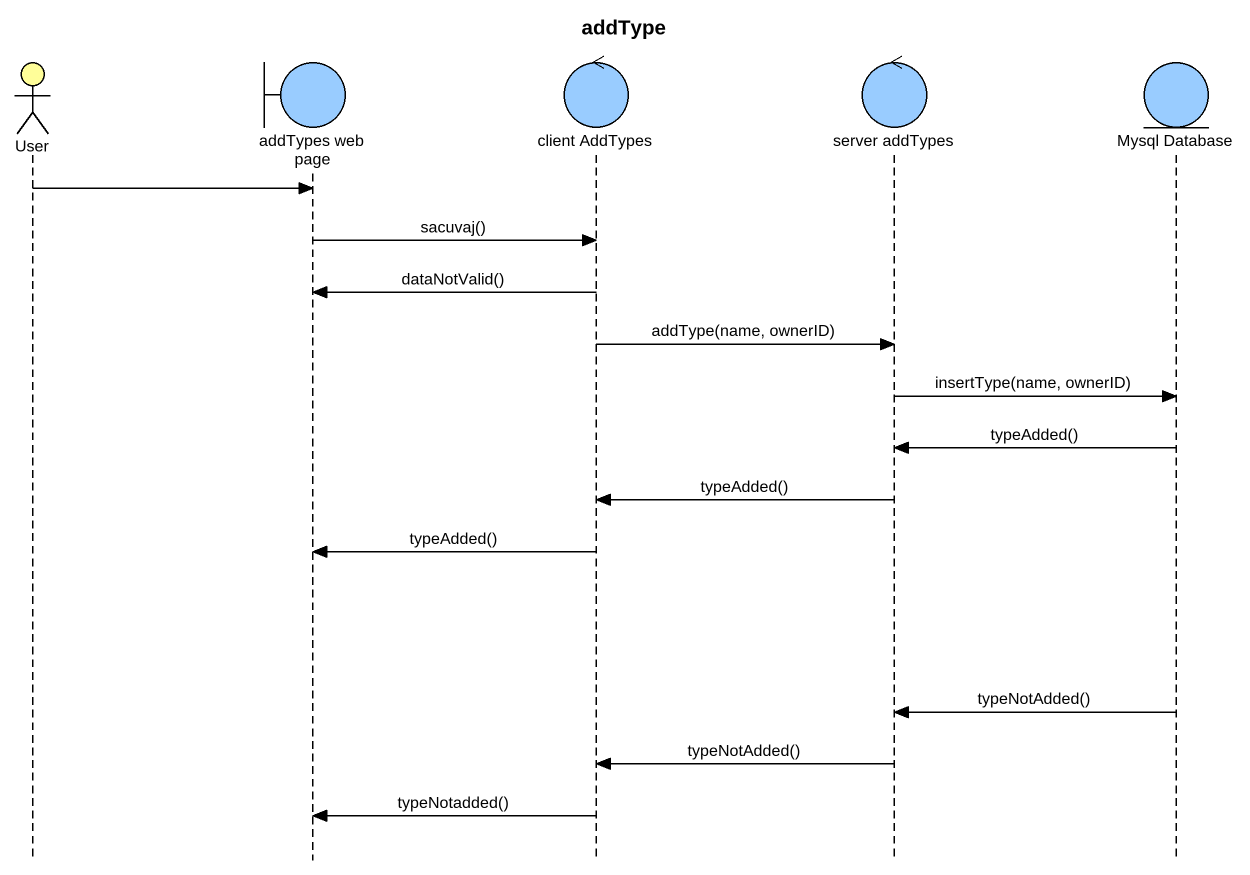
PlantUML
@startuml
title addType
hide footbox
actor User #FFFE99
boundary "addTypes web page" as addTypes_web_page #99CCFF
control "client AddTypes" as client_AddTypes #99CCFF
control "server addTypes" as server_addTypes #99CCFF
entity "Mysql Database" as Mysql_Database #99CCFF

User -> addTypes_web_page
addTypes_web_page -> client_AddTypes : sacuvaj()
client_AddTypes -> addTypes_web_page : dataNotValid()
client_AddTypes -> server_addTypes : addType(name, ownerID)
server_addTypes -> Mysql_Database : insertType(name, ownerID)
Mysql_Database -> server_addTypes : typeAdded()
server_addTypes -> client_AddTypes : typeAdded()
client_AddTypes -> addTypes_web_page : typeAdded()
Mysql_Database -> server_addTypes : typeNotAdded()
server_addTypes -> client_AddTypes : typeNotAdded()
client_AddTypes -> addTypes_web_page : typeNotadded()
@enduml
